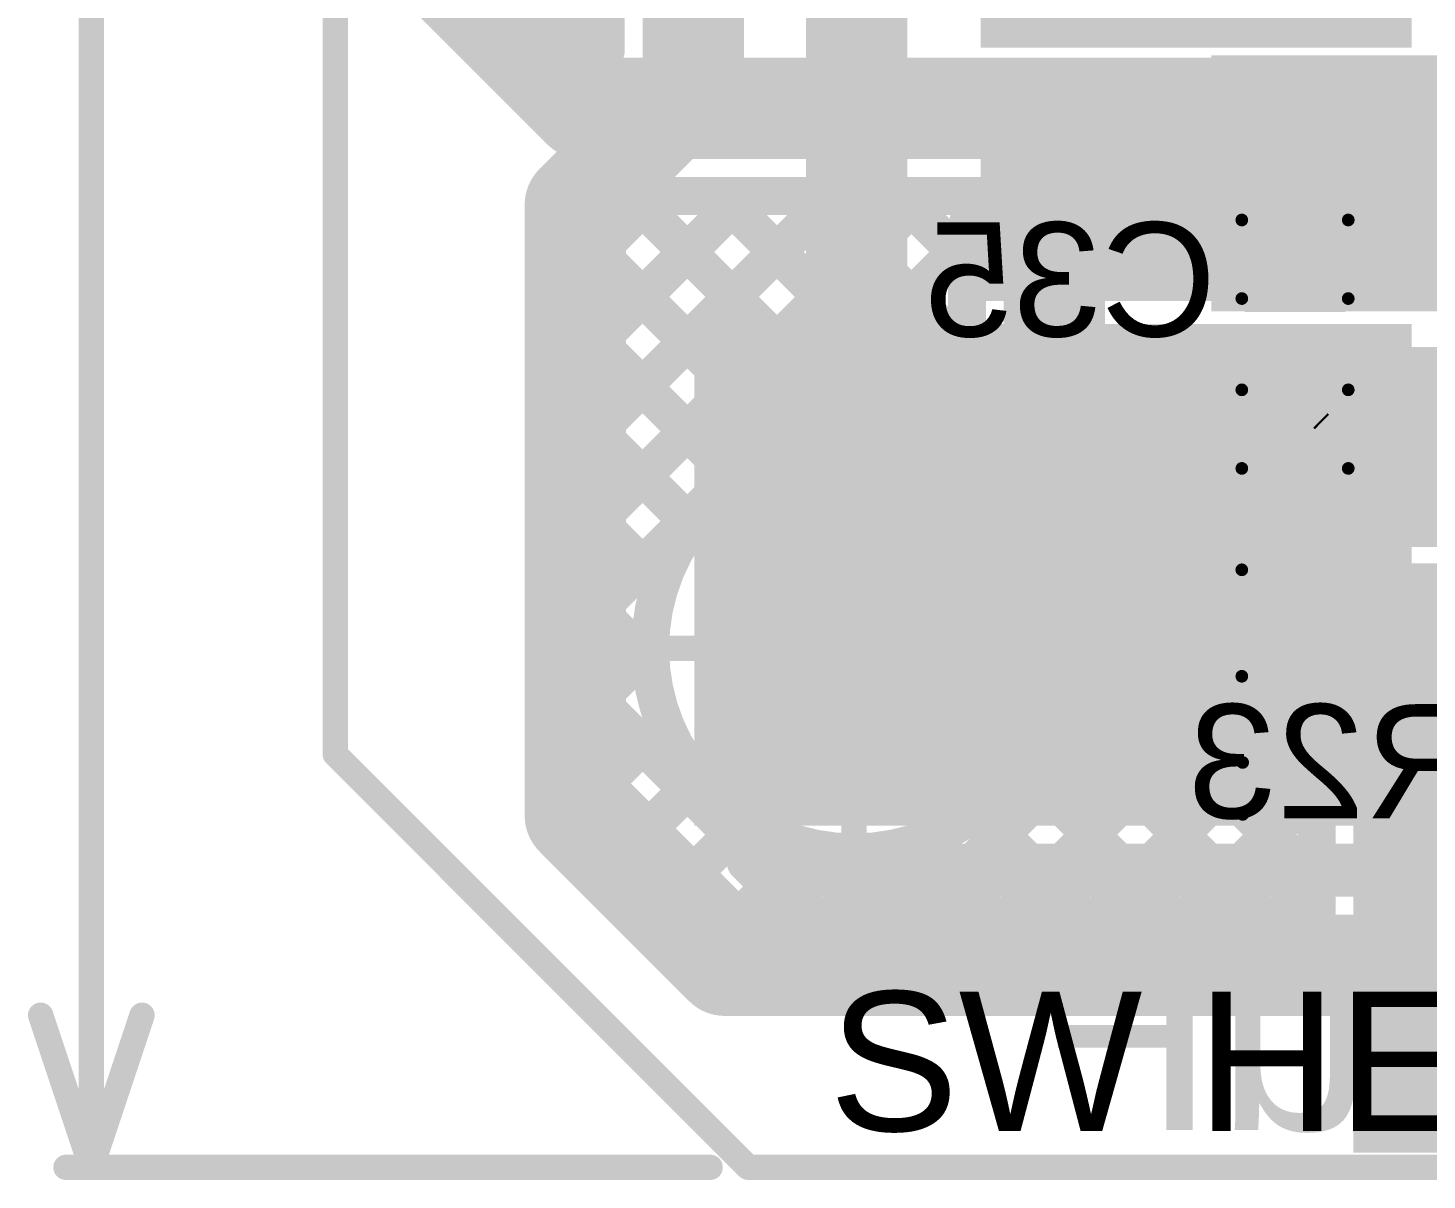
# Model space of a CAD drawing. Header units: millimetres. Extents: x -0.33 to 1.44, y -0.21 to 1.57.
# Drawn here: x -0.326 to 0.226, y -0.21 to 0.245 of the extents above; entities that cross this region are included whole.
import ezdxf

# ---------------------------------------------------------------- set-up
doc = ezdxf.new("R2010")
doc.units = ezdxf.units.MM
doc.header["$MEASUREMENT"] = 0
for name, color, linetype in [('BottomLayer', 5, 'Continuous'), ('BottomOverlay', 54, 'Continuous'), ('BottomPaste', 16, 'Continuous'), ('BottomSolder', 6, 'Continuous'), ('Mechanical1', 6, 'Continuous'), ('Mechanical2', 216, 'Continuous'), ('TopLayer', 1, 'Continuous'), ('TopOverlay', 2, 'Continuous'), ('TopPaste', 8, 'Continuous'), ('TopSolder', 216, 'Continuous'), ('ViaHoleLayer', 16, 'Continuous')]:
    doc.layers.add(name, color=color, linetype=linetype)
doc.styles.add('Arial', font='', dxfattribs={"height": 0.2})
doc.styles.get('Arial').set_extended_font_data('Arial')

# ---------------------------------------------------------------- blocks, each defined once
blk = doc.blocks.new('95278_101A26LF_1')
at = {"layer": 'TopLayer'}
for points in [[(0.37992, -0.05512), (0.42008, -0.05512), (0.42008, -0.15354), (0.37992, -0.15354)], [(0.47992, -0.05512), (0.52008, -0.05512), (0.52008, -0.15354), (0.47992, -0.15354)], [(0.57992, -0.05512), (0.62008, -0.05512), (0.62008, -0.15354), (0.57992, -0.15354)]]:
    blk.add_hatch(color=1, dxfattribs=at).paths.add_polyline_path(points)
at = {"layer": 'TopPaste'}
for points in [[(0.37992, -0.05512), (0.42008, -0.05512), (0.42008, -0.15354), (0.37992, -0.15354)], [(0.47992, -0.05512), (0.52008, -0.05512), (0.52008, -0.15354), (0.47992, -0.15354)], [(0.57992, -0.05512), (0.62008, -0.05512), (0.62008, -0.15354), (0.57992, -0.15354)]]:
    blk.add_hatch(color=8, dxfattribs=at).paths.add_polyline_path(points)
at = {"layer": 'TopSolder'}
for points in [[(0.37592, -0.05112), (0.42408, -0.05112), (0.42408, -0.15754), (0.37592, -0.15754)], [(0.47592, -0.05112), (0.52408, -0.05112), (0.52408, -0.15754), (0.47592, -0.15754)], [(0.57592, -0.05112), (0.62408, -0.05112), (0.62408, -0.15754), (0.57592, -0.15754)]]:
    blk.add_hatch(color=216, dxfattribs=at).paths.add_polyline_path(points)
at = {"layer": 'TopOverlay', "const_width": 0.005}
for points in [[(0.6455, -0.089), (0.6455, 0.092)], [(0.6455, -0.089), (0.625, -0.089)]]:
    blk.add_lwpolyline(points, dxfattribs=at)
at = {"layer": 'TopOverlay', "const_width": 0.0025}
for points in [[(0.62375, -0.089, 1), (0.62625, -0.089, 1)], [(0.64425, -0.089, 1), (0.64675, -0.089, 1)], [(0.64425, -0.089, 1), (0.64675, -0.089, 1)]]:
    blk.add_lwpolyline(points, format="xyb", close=True, dxfattribs=at)
blk = doc.blocks.new('TXB0102DCUT_B_2')
at = {"layer": 'BottomLayer'}
for points in [[(-0.07677, 0.03543), (-0.04528, 0.03543), (-0.04528, 0.02362), (-0.07677, 0.02362)], [(0.04528, 0.03543), (0.07677, 0.03543), (0.07677, 0.02362), (0.04528, 0.02362)], [(-0.07677, 0.01575), (-0.04528, 0.01575), (-0.04528, 0.00394), (-0.07677, 0.00394)], [(0.04528, 0.01575), (0.07677, 0.01575), (0.07677, 0.00394), (0.04528, 0.00394)], [(-0.07677, -0.00394), (-0.04528, -0.00394), (-0.04528, -0.01575), (-0.07677, -0.01575)], [(0.04528, -0.00394), (0.07677, -0.00394), (0.07677, -0.01575), (0.04528, -0.01575)], [(-0.07677, -0.02362), (-0.04528, -0.02362), (-0.04528, -0.03543), (-0.07677, -0.03543)], [(0.04528, -0.02362), (0.07677, -0.02362), (0.07677, -0.03543), (0.04528, -0.03543)]]:
    blk.add_hatch(color=5, dxfattribs=at).paths.add_polyline_path(points)
at = {"layer": 'BottomPaste'}
for points in [[(-0.07677, 0.03543), (-0.04528, 0.03543), (-0.04528, 0.02362), (-0.07677, 0.02362)], [(0.04528, 0.03543), (0.07677, 0.03543), (0.07677, 0.02362), (0.04528, 0.02362)], [(-0.07677, 0.01575), (-0.04528, 0.01575), (-0.04528, 0.00394), (-0.07677, 0.00394)], [(0.04528, 0.01575), (0.07677, 0.01575), (0.07677, 0.00394), (0.04528, 0.00394)], [(-0.07677, -0.00394), (-0.04528, -0.00394), (-0.04528, -0.01575), (-0.07677, -0.01575)], [(0.04528, -0.00394), (0.07677, -0.00394), (0.07677, -0.01575), (0.04528, -0.01575)], [(-0.07677, -0.02362), (-0.04528, -0.02362), (-0.04528, -0.03543), (-0.07677, -0.03543)], [(0.04528, -0.02362), (0.07677, -0.02362), (0.07677, -0.03543), (0.04528, -0.03543)]]:
    blk.add_hatch(color=16, dxfattribs=at).paths.add_polyline_path(points)
at = {"layer": 'BottomSolder'}
for points in [[(-0.08077, 0.03943), (-0.04128, 0.03943), (-0.04128, 0.01962), (-0.08077, 0.01962)], [(0.04128, 0.03943), (0.08077, 0.03943), (0.08077, 0.01962), (0.04128, 0.01962)], [(-0.08077, 0.01975), (-0.04128, 0.01975), (-0.04128, -0.00006), (-0.08077, -0.00006)], [(0.04128, 0.01975), (0.08077, 0.01975), (0.08077, -0.00006), (0.04128, -0.00006)], [(-0.08077, 0.00006), (-0.04128, 0.00006), (-0.04128, -0.01975), (-0.08077, -0.01975)], [(0.04128, 0.00006), (0.08077, 0.00006), (0.08077, -0.01975), (0.04128, -0.01975)], [(-0.08077, -0.01962), (-0.04128, -0.01962), (-0.04128, -0.03943), (-0.08077, -0.03943)], [(0.04128, -0.01962), (0.08077, -0.01962), (0.08077, -0.03943), (0.04128, -0.03943)]]:
    blk.add_hatch(color=6, dxfattribs=at).paths.add_polyline_path(points)
at = {"layer": 'BottomOverlay', "const_width": 0.005}
for points in [[(0.038, 0.041), (-0.041, 0.041)], [(0.038, -0.041), (-0.041, -0.041)]]:
    blk.add_lwpolyline(points, dxfattribs=at)
at = {"layer": 'BottomOverlay'}
for points, const_width in [([(-0.04225, 0.041, 1), (-0.03975, 0.041, 1)], 0.0025), ([(0.03675, 0.041, 1), (0.03925, 0.041, 1)], 0.0025), ([(-0.0605, -0.043, 1), (-0.0635, -0.043, 1)], 0.00787), ([(-0.04225, -0.041, 1), (-0.03975, -0.041, 1)], 0.0025), ([(0.03675, -0.041, 1), (0.03925, -0.041, 1)], 0.0025), ([(-0.06547, -0.043, 1), (-0.06153, -0.043, 1)], 0.00394), ([(-0.06247, -0.043, 1), (-0.05853, -0.043, 1)], 0.00394)]:
    blk.add_lwpolyline(points, format="xyb", close=True, dxfattribs=dict(at, const_width=const_width))
blk = doc.blocks.new('C__0603_B_15')
at = {"layer": 'BottomLayer'}
for points in [[(-0.045, -0.0175), (-0.045, 0.0175), (-0.015, 0.0175), (-0.015, -0.0175)], [(0.015, -0.0175), (0.015, 0.0175), (0.045, 0.0175), (0.045, -0.0175)]]:
    blk.add_hatch(color=5, dxfattribs=at).paths.add_polyline_path(points)
at = {"layer": 'BottomPaste'}
for points in [[(-0.045, -0.0175), (-0.045, 0.0175), (-0.015, 0.0175), (-0.015, -0.0175)], [(0.015, -0.0175), (0.015, 0.0175), (0.045, 0.0175), (0.045, -0.0175)]]:
    blk.add_hatch(color=16, dxfattribs=at).paths.add_polyline_path(points)
at = {"layer": 'BottomSolder'}
for points in [[(-0.04736, -0.01986), (-0.04736, 0.01986), (-0.01264, 0.01986), (-0.01264, -0.01986)], [(0.01264, -0.01986), (0.01264, 0.01986), (0.04736, 0.01986), (0.04736, -0.01986)]]:
    blk.add_hatch(color=6, dxfattribs=at).paths.add_polyline_path(points)
at = {"layer": 'BottomOverlay', "const_width": 0.005}
for points in [[(-0.049, 0.021), (-0.049, -0.021)], [(-0.049, 0.021), (-0.018, 0.021)], [(0.018, 0.021), (0.049, 0.021)], [(0.049, 0.021), (0.049, -0.021)], [(-0.049, -0.021), (-0.018, -0.021)], [(0.018, -0.021), (0.049, -0.021)]]:
    blk.add_lwpolyline(points, dxfattribs=at)
at = {"layer": 'BottomOverlay', "const_width": 0.0025}
for points in [[(-0.05025, 0.021, 1), (-0.04775, 0.021, 1)], [(-0.05025, 0.021, 1), (-0.04775, 0.021, 1)], [(-0.01925, 0.021, 1), (-0.01675, 0.021, 1)], [(0.01675, 0.021, 1), (0.01925, 0.021, 1)], [(0.04775, 0.021, 1), (0.05025, 0.021, 1)], [(0.04775, 0.021, 1), (0.05025, 0.021, 1)], [(-0.05025, -0.021, 1), (-0.04775, -0.021, 1)], [(-0.05025, -0.021, 1), (-0.04775, -0.021, 1)], [(-0.01925, -0.021, 1), (-0.01675, -0.021, 1)], [(0.01675, -0.021, 1), (0.01925, -0.021, 1)], [(0.04775, -0.021, 1), (0.05025, -0.021, 1)], [(0.04775, -0.021, 1), (0.05025, -0.021, 1)]]:
    blk.add_lwpolyline(points, format="xyb", close=True, dxfattribs=at)
blk = doc.blocks.new('R__0603_B_28')
at = {"layer": 'BottomLayer'}
for points in [[(-0.045, -0.0175), (-0.045, 0.0175), (-0.015, 0.0175), (-0.015, -0.0175)], [(0.015, -0.0175), (0.015, 0.0175), (0.045, 0.0175), (0.045, -0.0175)]]:
    blk.add_hatch(color=5, dxfattribs=at).paths.add_polyline_path(points)
at = {"layer": 'BottomPaste'}
for points in [[(-0.045, -0.0175), (-0.045, 0.0175), (-0.015, 0.0175), (-0.015, -0.0175)], [(0.015, -0.0175), (0.015, 0.0175), (0.045, 0.0175), (0.045, -0.0175)]]:
    blk.add_hatch(color=16, dxfattribs=at).paths.add_polyline_path(points)
at = {"layer": 'BottomSolder'}
for points in [[(-0.049, -0.0215), (-0.049, 0.0215), (-0.011, 0.0215), (-0.011, -0.0215)], [(0.011, -0.0215), (0.011, 0.0215), (0.049, 0.0215), (0.049, -0.0215)]]:
    blk.add_hatch(color=6, dxfattribs=at).paths.add_polyline_path(points)
at = {"layer": 'BottomOverlay', "const_width": 0.005}
for points in [[(0.048, 0.021), (-0.048, 0.021)], [(-0.048, 0.021), (-0.048, -0.021)], [(0.048, 0.021), (0.048, -0.021)], [(0.048, -0.021), (-0.048, -0.021)]]:
    blk.add_lwpolyline(points, dxfattribs=at)
at = {"layer": 'BottomOverlay', "const_width": 0.0025}
for points in [[(-0.04925, 0.021, 1), (-0.04675, 0.021, 1)], [(-0.04925, 0.021, 1), (-0.04675, 0.021, 1)], [(0.04675, 0.021, 1), (0.04925, 0.021, 1)], [(0.04675, 0.021, 1), (0.04925, 0.021, 1)], [(-0.04925, -0.021, 1), (-0.04675, -0.021, 1)], [(-0.04925, -0.021, 1), (-0.04675, -0.021, 1)], [(0.04675, -0.021, 1), (0.04925, -0.021, 1)], [(0.04675, -0.021, 1), (0.04925, -0.021, 1)]]:
    blk.add_lwpolyline(points, format="xyb", close=True, dxfattribs=at)

msp = doc.modelspace()

# ---------------------------------------------------------------- hatches: boundary and pattern name
at = {"layer": 'BottomLayer'}
for points in [[(0.141, 0.133), (0.421, 0.133), (0.421, 0.234), (0.141, 0.234)], [(0.059, 0.074), (0.19163, 0.074), (0.19163, 0.126), (0.059, 0.126)], [(0.197, -0.197), (0.258, -0.197), (0.258, 0.033), (0.197, 0.033)], [(0.197, -0.199), (1.075, -0.199), (1.075, -0.173), (0.197, -0.173)]]:
    msp.add_hatch(color=5, dxfattribs=at).paths.add_polyline_path(points)
h = msp.add_hatch(color=5, dxfattribs=at)
edge = h.paths.add_edge_path()
edge.add_arc((0.001, 0.21), 0.01181, 0, 360)
h = msp.add_hatch(color=5, dxfattribs=at)
edge = h.paths.add_edge_path()
edge.add_arc((0.079, 0.162), 0.01181, 0, 360)
h = msp.add_hatch(color=5, dxfattribs=at)
edge = h.paths.add_edge_path()
edge.add_arc((0, 0), 0.06299, 0, 360)
h = msp.add_hatch(color=5, dxfattribs=at)
edge = h.paths.add_edge_path()
edge.add_arc((0.212, -0.123), 0.01181, 0, 360)
at = {"layer": 'TopLayer'}
for points in [[(0.05, 0.237), (0.22, 0.237), (0.22, 0.328), (0.05, 0.328)], [(0.05, 0.137), (0.22, 0.137), (0.22, 0.228), (0.05, 0.228)], [(-0.063, -0.07), (0.22, -0.07), (0.22, 0.128), (-0.063, 0.128)]]:
    msp.add_hatch(color=1, dxfattribs=at).paths.add_polyline_path(points)
h = msp.add_hatch(color=1, dxfattribs=at)
edge = h.paths.add_edge_path()
edge.add_arc((0.001, 0.21), 0.01181, 0, 360)
h = msp.add_hatch(color=1, dxfattribs=at)
edge = h.paths.add_edge_path()
edge.add_arc((0.079, 0.162), 0.01181, 0, 360)
h = msp.add_hatch(color=1, dxfattribs=at)
edge = h.paths.add_edge_path()
edge.add_arc((0, 0), 0.06299, 0, 360)
h = msp.add_hatch(color=1, dxfattribs=at)
edge = h.paths.add_edge_path()
edge.add_arc((0.212, -0.123), 0.01181, 0, 360)
at = {"layer": 'ViaHoleLayer'}
h = msp.add_hatch(color=16, dxfattribs=at)
edge = h.paths.add_edge_path()
edge.add_arc((0.001, 0.21), 0.00591, 0, 360)
h = msp.add_hatch(color=16, dxfattribs=at)
edge = h.paths.add_edge_path()
edge.add_arc((0.079, 0.162), 0.00591, 0, 360)
h = msp.add_hatch(color=16, dxfattribs=at)
edge = h.paths.add_edge_path()
edge.add_arc((0, 0), 0.06299, 0, 360)
h = msp.add_hatch(color=16, dxfattribs=at)
edge = h.paths.add_edge_path()
edge.add_arc((0.212, -0.123), 0.00591, 0, 360)

# ---------------------------------------------------------------- linework, layer by layer
at = {"layer": 'BottomLayer'}
for points, const_width in [([(-0.171, 0.277), (-0.153, 0.259)], 0.04), ([(-0.153, 0.259), (-0.107, 0.213)], 0.04), ([(-0.107, 0.213), (0.3, 0.213)], 0.04), ([(0.001, 0.18819), (0.001, 0.21)], 0.01), ([(-0.1105, -0.0415), (-0.1105, 0.17868)], 0.015), ([(-0.1105, 0.14702), (-0.07902, 0.1785)], 0.015), ([(-0.1105, 0.11166), (-0.04366, 0.1785)], 0.015), ([(-0.1105, 0.07631), (-0.00831, 0.1785)], 0.015), ([(-0.1105, 0.04095), (0.02705, 0.1785)], 0.015), ([(-0.107, 0.1785), (0.0487, 0.1785)], 0.015), ([(-0.08795, 0.1785), (0.01078, 0.07977)], 0.015), ([(-0.0526, 0.1785), (0.0445, 0.0814)], 0.015), ([(-0.01724, 0.1785), (0.0445, 0.11676)], 0.015), ([(0.01811, 0.1785), (0.0445, 0.15211)], 0.015), ([(0.079, 0.1), (0.079, 0.162)], 0.04), ([(-0.1105, 0.16569), (-0.02218, 0.07737)], 0.015), ([(-0.1105, 0.0056), (0.0445, 0.1606)], 0.015), ([(0.0445, 0.1405), (0.0445, 0.162)], 0.015), ([(0.0445, 0.1), (0.0445, 0.1405)], 0.015), ([(0.0445, 0.1), (0.0445, 0.1405)], 0.015), ([(-0.1105, 0.13033), (-0.04613, 0.06596)], 0.015), ([(-0.00025, 0.08049), (0.0445, 0.12524)], 0.015), ([(0.0445, 0.06707), (0.0445, 0.1)], 0.015), ([(-0.1105, 0.09498), (-0.06415, 0.04862)], 0.015), ([(0.0295, 0.07489), (0.0445, 0.08988)], 0.015), ([(0.184, 0.08994), (0.18463, 0.08932)], 0.008), ([(0.18463, 0.08932), (0.232, 0.08932)], 0.008), ([(0, 0), (0, 0.07299)], 0.01), ([(0.171, 0.03455), (0.20608, 0.06963)], 0.008), ([(0.20608, 0.06963), (0.232, 0.06963)], 0.008), ([(-0.1105, 0.05962), (-0.07635, 0.02548)], 0.015), ([(0.05421, 0.0595), (0.16979, 0.0595)], 0.015), ([(0.0664, 0.0595), (0.1415, -0.0156)], 0.015), ([(0.06815, 0.04283), (0.08483, 0.0595)], 0.015), ([(0.06815, 0.04283), (0.08483, 0.0595)], 0.015), ([(0.0785, 0.01781), (0.12018, 0.0595)], 0.015), ([(0.07858, -0.01746), (0.15554, 0.0595)], 0.015), ([(0.10176, 0.0595), (0.1415, 0.01976)], 0.015), ([(0.13711, 0.0595), (0.15424, 0.04237)], 0.015), ([(0.15792, 0.04763), (0.16979, 0.0595)], 0.015), ([(0.1415, 0.042), (0.15407, 0.042)], 0.015), ([(0.1415, -0.022), (0.1415, 0.042)], 0.015), ([(0.171, 0.01), (0.171, 0.03455)], 0.008), ([(-0.1105, 0.02427), (-0.08027, -0.00596)], 0.015), ([(0.02239, -0.109), (0.1415, 0.01011)], 0.015), ([(0.07977, 0.01078), (0.1825, -0.09195)], 0.015), ([(0.171, 0.001), (0.171, 0.01)], 0.008), ([(-0.1105, -0.02976), (-0.08049, 0.00025)], 0.015), ([(-0.07299, 0), (0, 0)], 0.01), ([(0, -0.07299), (0, 0)], 0.01), ([(0, 0), (0.07299, 0)], 0.01), ([(-0.1105, -0.01109), (-0.01259, -0.109)], 0.015), ([(0.1415, -0.0156), (0.1479, -0.022)], 0.015), ([(0.05775, -0.109), (0.14475, -0.022)], 0.015), ([(0.07737, -0.02218), (0.16419, -0.109)], 0.015), ([(0.0931, -0.109), (0.1801, -0.022)], 0.015), ([(0.1415, -0.022), (0.1825, -0.022)], 0.015), ([(0.1479, -0.022), (0.1825, -0.0566)], 0.015), ([(0.1825, -0.109), (0.1825, -0.022)], 0.015), ([(-0.09869, -0.05331), (-0.07489, -0.0295)], 0.015), ([(-0.1105, -0.0415), (-0.043, -0.109)], 0.015), ([(0.06596, -0.04613), (0.12883, -0.109)], 0.015), ([(-0.08101, -0.07099), (-0.06171, -0.05168)], 0.015), ([(0.12846, -0.109), (0.1825, -0.05496)], 0.015), ([(-0.06334, -0.08866), (-0.04283, -0.06815)], 0.015), ([(-0.06334, -0.08866), (-0.04283, -0.06815)], 0.015), ([(0.04862, -0.06415), (0.09348, -0.109)], 0.015), ([(-0.04566, -0.10634), (-0.01781, -0.0785)], 0.015), ([(-0.01296, -0.109), (0.01746, -0.07858)], 0.015), ([(0.02548, -0.07635), (0.05812, -0.109)], 0.015), ([(-0.00596, -0.08027), (0.02277, -0.109)], 0.015), ([(0.16381, -0.109), (0.1825, -0.09031)], 0.015), ([(-0.043, -0.109), (0.1825, -0.109)], 0.015)]:
    msp.add_lwpolyline(points, dxfattribs=dict(at, const_width=const_width))
for points, const_width in [([(-0.163, 0.259, 1), (-0.143, 0.259, 1)], 0.02), ([(-0.163, 0.259, 1), (-0.143, 0.259, 1)], 0.02), ([(-0.117, 0.213, 1), (-0.097, 0.213, 1)], 0.02), ([(-0.117, 0.213, 1), (-0.097, 0.213, 1)], 0.02), ([(-0.0015, 0.21, 1), (0.0035, 0.21, 1)], 0.005), ([(-0.0015, 0.18819, 1), (0.0035, 0.18819, 1)], 0.005), ([(-0.11425, 0.17868, 1), (-0.10675, 0.17868, 1)], 0.0075), ([(-0.11425, 0.17868, 1), (-0.10675, 0.17868, 1)], 0.0075), ([(-0.11425, 0.17868, 1), (-0.10675, 0.17868, 1)], 0.0075), ([(-0.11075, 0.1785, 1), (-0.10325, 0.1785, 1)], 0.0075), ([(-0.11075, 0.1785, 1), (-0.10325, 0.1785, 1)], 0.0075), ([(-0.11075, 0.1785, 1), (-0.10325, 0.1785, 1)], 0.0075), ([(-0.0917, 0.1785, 1), (-0.0842, 0.1785, 1)], 0.0075), ([(-0.08277, 0.1785, 1), (-0.07527, 0.1785, 1)], 0.0075), ([(-0.05635, 0.1785, 1), (-0.04885, 0.1785, 1)], 0.0075), ([(-0.04741, 0.1785, 1), (-0.03991, 0.1785, 1)], 0.0075), ([(-0.02099, 0.1785, 1), (-0.01349, 0.1785, 1)], 0.0075), ([(-0.01206, 0.1785, 1), (-0.00456, 0.1785, 1)], 0.0075), ([(0.01436, 0.1785, 1), (0.02186, 0.1785, 1)], 0.0075), ([(0.0233, 0.1785, 1), (0.0308, 0.1785, 1)], 0.0075), ([(0.04495, 0.1785, 1), (0.05245, 0.1785, 1)], 0.0075), ([(0.04495, 0.1785, 1), (0.05245, 0.1785, 1)], 0.0075), ([(0.069, 0.162, 1), (0.089, 0.162, 1)], 0.02), ([(-0.11425, 0.16569, 1), (-0.10675, 0.16569, 1)], 0.0075), ([(0.04075, 0.162, 1), (0.04825, 0.162, 1)], 0.0075), ([(0.04075, 0.162, 1), (0.04825, 0.162, 1)], 0.0075), ([(0.04075, 0.1606, 1), (0.04825, 0.1606, 1)], 0.0075), ([(0.04075, 0.15211, 1), (0.04825, 0.15211, 1)], 0.0075), ([(-0.11425, 0.14702, 1), (-0.10675, 0.14702, 1)], 0.0075), ([(0.04075, 0.1405, 1), (0.04825, 0.1405, 1)], 0.0075), ([(0.04075, 0.1405, 1), (0.04825, 0.1405, 1)], 0.0075), ([(0.04075, 0.1405, 1), (0.04825, 0.1405, 1)], 0.0075), ([(-0.11425, 0.13033, 1), (-0.10675, 0.13033, 1)], 0.0075), ([(0.04075, 0.12524, 1), (0.04825, 0.12524, 1)], 0.0075), ([(0.04075, 0.11676, 1), (0.04825, 0.11676, 1)], 0.0075), ([(-0.11425, 0.11166, 1), (-0.10675, 0.11166, 1)], 0.0075), ([(0.069, 0.1, 1), (0.089, 0.1, 1)], 0.02), ([(0.04075, 0.1, 1), (0.04825, 0.1, 1)], 0.0075), ([(0.04075, 0.1, 1), (0.04825, 0.1, 1)], 0.0075), ([(0.04075, 0.1, 1), (0.04825, 0.1, 1)], 0.0075), ([(-0.11425, 0.09498, 1), (-0.10675, 0.09498, 1)], 0.0075), ([(0.04075, 0.08988, 1), (0.04825, 0.08988, 1)], 0.0075), ([(0.182, 0.08994, 1), (0.186, 0.08994, 1)], 0.004), ([(0.04075, 0.0814, 1), (0.04825, 0.0814, 1)], 0.0075), ([(0.18263, 0.08932, 1), (0.18663, 0.08932, 1)], 0.004), ([(0.18263, 0.08932, 1), (0.18663, 0.08932, 1)], 0.004), ([(-0.11425, 0.07631, 1), (-0.10675, 0.07631, 1)], 0.0075), ([(-0.02593, 0.07737, 1), (-0.01843, 0.07737, 1)], 0.0075), ([(-0.004, 0.08049, 1), (0.0035, 0.08049, 1)], 0.0075), ([(0.00703, 0.07977, 1), (0.01453, 0.07977, 1)], 0.0075), ([(-0.0025, 0.07299, 1), (0.0025, 0.07299, 1)], 0.005), ([(0.02576, 0.07489, 1), (0.03325, 0.07489, 1)], 0.0075), ([(-0.04988, 0.06596, 1), (-0.04238, 0.06596, 1)], 0.0075), ([(0.04075, 0.06707, 1), (0.04825, 0.06707, 1)], 0.0075), ([(0.04075, 0.06707, 1), (0.04825, 0.06707, 1)], 0.0075), ([(0.04075, 0.06707, 1), (0.04825, 0.06707, 1)], 0.0075), ([(0.20408, 0.06963, 1), (0.20808, 0.06963, 1)], 0.004), ([(0.20408, 0.06963, 1), (0.20808, 0.06963, 1)], 0.004), ([(-0.11425, 0.05962, 1), (-0.10675, 0.05962, 1)], 0.0075), ([(0.05046, 0.0595, 1), (0.05796, 0.0595, 1)], 0.0075), ([(0.05046, 0.0595, 1), (0.05796, 0.0595, 1)], 0.0075), ([(0.05046, 0.0595, 1), (0.05796, 0.0595, 1)], 0.0075), ([(0.06265, 0.0595, 1), (0.07015, 0.0595, 1)], 0.0075), ([(0.08108, 0.0595, 1), (0.08858, 0.0595, 1)], 0.0075), ([(0.08108, 0.0595, 1), (0.08858, 0.0595, 1)], 0.0075), ([(0.09801, 0.0595, 1), (0.10551, 0.0595, 1)], 0.0075), ([(0.11643, 0.0595, 1), (0.12393, 0.0595, 1)], 0.0075), ([(0.13336, 0.0595, 1), (0.14086, 0.0595, 1)], 0.0075), ([(0.15179, 0.0595, 1), (0.15929, 0.0595, 1)], 0.0075), ([(0.16604, 0.0595, 1), (0.17354, 0.0595, 1)], 0.0075), ([(0.16604, 0.0595, 1), (0.17354, 0.0595, 1)], 0.0075), ([(-0.0679, 0.04862, 1), (-0.0604, 0.04862, 1)], 0.0075), ([(0.0644, 0.04283, 1), (0.0719, 0.04283, 1)], 0.0075), ([(0.0644, 0.04283, 1), (0.0719, 0.04283, 1)], 0.0075), ([(0.15049, 0.04237, 1), (0.15799, 0.04237, 1)], 0.0075), ([(0.15417, 0.04763, 1), (0.16167, 0.04763, 1)], 0.0075), ([(0.15417, 0.04763, 1), (0.16167, 0.04763, 1)], 0.0075), ([(0.15417, 0.04763, 1), (0.16167, 0.04763, 1)], 0.0075), ([(-0.11425, 0.04095, 1), (-0.10675, 0.04095, 1)], 0.0075), ([(0.13775, 0.042, 1), (0.14525, 0.042, 1)], 0.0075), ([(0.13775, 0.042, 1), (0.14525, 0.042, 1)], 0.0075), ([(0.15032, 0.042, 1), (0.15782, 0.042, 1)], 0.0075), ([(0.15032, 0.042, 1), (0.15782, 0.042, 1)], 0.0075), ([(0.15032, 0.042, 1), (0.15782, 0.042, 1)], 0.0075), ([(0.169, 0.03455, 1), (0.173, 0.03455, 1)], 0.004), ([(0.169, 0.03455, 1), (0.173, 0.03455, 1)], 0.004), ([(-0.11425, 0.02427, 1), (-0.10675, 0.02427, 1)], 0.0075), ([(-0.0801, 0.02548, 1), (-0.0726, 0.02548, 1)], 0.0075), ([(0.07475, 0.01781, 1), (0.08225, 0.01781, 1)], 0.0075), ([(0.13775, 0.01976, 1), (0.14525, 0.01976, 1)], 0.0075), ([(0.07602, 0.01078, 1), (0.08352, 0.01078, 1)], 0.0075), ([(0.13775, 0.01011, 1), (0.14525, 0.01011, 1)], 0.0075), ([(-0.11425, 0.0056, 1), (-0.10675, 0.0056, 1)], 0.0075), ([(0.169, 0.01, 1), (0.173, 0.01, 1)], 0.004), ([(0.169, 0.01, 1), (0.173, 0.01, 1)], 0.004), ([(-0.08424, 0.00025, 1), (-0.07674, 0.00025, 1)], 0.0075), ([(0.07674, 0, 1), (0.08424, 0, 1)], 0.0075), ([(0.07674, 0, 1), (0.08424, 0, 1)], 0.0075), ([(0.07674, 0, 1), (0.08424, 0, 1)], 0.0075), ([(0.07674, 0, 1), (0.08424, 0, 1)], 0.0075), ([(-0.08402, -0.00596, 1), (-0.07652, -0.00596, 1)], 0.0075), ([(-0.07549, 0, 1), (-0.07049, 0, 1)], 0.005), ([(-0.0025, 0, 1), (0.0025, 0, 1)], 0.005), ([(-0.0025, 0, 1), (0.0025, 0, 1)], 0.005), ([(-0.0025, 0, 1), (0.0025, 0, 1)], 0.005), ([(-0.0025, 0, 1), (0.0025, 0, 1)], 0.005), ([(0.07049, 0, 1), (0.07549, 0, 1)], 0.005), ([(0.169, 0.001, 1), (0.173, 0.001, 1)], 0.004), ([(-0.11425, -0.01109, 1), (-0.10675, -0.01109, 1)], 0.0075), ([(0.07483, -0.01746, 1), (0.08233, -0.01746, 1)], 0.0075), ([(0.13775, -0.0156, 1), (0.14525, -0.0156, 1)], 0.0075), ([(0.13775, -0.0156, 1), (0.14525, -0.0156, 1)], 0.0075), ([(0.07362, -0.02218, 1), (0.08112, -0.02218, 1)], 0.0075), ([(0.13775, -0.022, 1), (0.14525, -0.022, 1)], 0.0075), ([(0.13775, -0.022, 1), (0.14525, -0.022, 1)], 0.0075), ([(0.141, -0.022, 1), (0.1485, -0.022, 1)], 0.0075), ([(0.14415, -0.022, 1), (0.15165, -0.022, 1)], 0.0075), ([(0.14415, -0.022, 1), (0.15165, -0.022, 1)], 0.0075), ([(0.17635, -0.022, 1), (0.18385, -0.022, 1)], 0.0075), ([(0.17875, -0.022, 1), (0.18625, -0.022, 1)], 0.0075), ([(0.17875, -0.022, 1), (0.18625, -0.022, 1)], 0.0075), ([(-0.07864, -0.0295, 1), (-0.07114, -0.0295, 1)], 0.0075), ([(-0.11425, -0.02976, 1), (-0.10675, -0.02976, 1)], 0.0075), ([(-0.11425, -0.0415, 1), (-0.10675, -0.0415, 1)], 0.0075), ([(-0.11425, -0.0415, 1), (-0.10675, -0.0415, 1)], 0.0075), ([(0.06221, -0.04613, 1), (0.06971, -0.04613, 1)], 0.0075), ([(-0.10244, -0.05331, 1), (-0.09494, -0.05331, 1)], 0.0075), ([(-0.06546, -0.05168, 1), (-0.05796, -0.05168, 1)], 0.0075), ([(0.17875, -0.05496, 1), (0.18625, -0.05496, 1)], 0.0075), ([(0.17875, -0.0566, 1), (0.18625, -0.0566, 1)], 0.0075), ([(-0.04658, -0.06815, 1), (-0.03908, -0.06815, 1)], 0.0075), ([(-0.04658, -0.06815, 1), (-0.03908, -0.06815, 1)], 0.0075), ([(0.04487, -0.06415, 1), (0.05237, -0.06415, 1)], 0.0075), ([(-0.08476, -0.07099, 1), (-0.07726, -0.07099, 1)], 0.0075), ([(-0.02156, -0.0785, 1), (-0.01406, -0.0785, 1)], 0.0075), ([(-0.0025, -0.07299, 1), (0.0025, -0.07299, 1)], 0.005), ([(0.01371, -0.07858, 1), (0.02121, -0.07858, 1)], 0.0075), ([(0.02173, -0.07635, 1), (0.02923, -0.07635, 1)], 0.0075), ([(-0.00971, -0.08027, 1), (-0.00221, -0.08027, 1)], 0.0075), ([(-0.06709, -0.08866, 1), (-0.05959, -0.08866, 1)], 0.0075), ([(-0.06709, -0.08866, 1), (-0.05959, -0.08866, 1)], 0.0075), ([(0.17875, -0.09031, 1), (0.18625, -0.09031, 1)], 0.0075), ([(0.17875, -0.09195, 1), (0.18625, -0.09195, 1)], 0.0075), ([(-0.04941, -0.10634, 1), (-0.04191, -0.10634, 1)], 0.0075), ([(-0.04675, -0.109, 1), (-0.03925, -0.109, 1)], 0.0075), ([(-0.04675, -0.109, 1), (-0.03925, -0.109, 1)], 0.0075), ([(-0.01671, -0.109, 1), (-0.00921, -0.109, 1)], 0.0075), ([(-0.01634, -0.109, 1), (-0.00884, -0.109, 1)], 0.0075), ([(0.01864, -0.109, 1), (0.02614, -0.109, 1)], 0.0075), ([(0.01902, -0.109, 1), (0.02652, -0.109, 1)], 0.0075), ([(0.054, -0.109, 1), (0.0615, -0.109, 1)], 0.0075), ([(0.05437, -0.109, 1), (0.06187, -0.109, 1)], 0.0075), ([(0.08935, -0.109, 1), (0.09685, -0.109, 1)], 0.0075), ([(0.08973, -0.109, 1), (0.09723, -0.109, 1)], 0.0075), ([(0.12471, -0.109, 1), (0.13221, -0.109, 1)], 0.0075), ([(0.12508, -0.109, 1), (0.13258, -0.109, 1)], 0.0075), ([(0.16006, -0.109, 1), (0.16756, -0.109, 1)], 0.0075), ([(0.16044, -0.109, 1), (0.16794, -0.109, 1)], 0.0075), ([(0.17875, -0.109, 1), (0.18625, -0.109, 1)], 0.0075), ([(0.17875, -0.109, 1), (0.18625, -0.109, 1)], 0.0075)]:
    msp.add_lwpolyline(points, format="xyb", close=True, dxfattribs=dict(at, const_width=const_width))
at = {"layer": 'BottomLayer', "const_width": 0.015}
for points in [[(-0.107, 0.1785, -0.025412), (-0.1105, 0.17868)], [(-0.107, 0.1785, -0.025412), (-0.1105, 0.17868)], [(0.0445, 0.162, -0.125318), (0.0487, 0.1785)], [(0.08049, 0, -3.978423), (0.0445, 0.06707)], [(0.08049, 0, -3.978423), (0.0445, 0.06707)], [(0.05421, 0.0595, -0.211022), (0.08049, 0)], [(0.05421, 0.0595, -0.211022), (0.08049, 0)], [(0.15407, 0.042, -0.092932), (0.15792, 0.04763)], [(0.15407, 0.042, -0.092932), (0.15792, 0.04763)]]:
    msp.add_lwpolyline(points, format="xyb", dxfattribs=at)
at = {"layer": 'Mechanical1', "const_width": 0.01}
for points in [[(-0.301, -0.20472), (-0.301, 0.32013)], [(-0.321, -0.14472), (-0.301, -0.20472)], [(-0.301, -0.20472), (-0.281, -0.14472)], [(-0.311, -0.20472), (-0.0568, -0.20472)]]:
    msp.add_lwpolyline(points, dxfattribs=at)
at = {"layer": 'Mechanical1', "const_width": 0.005}
for points in [[(-0.3235, -0.14472, 1), (-0.3185, -0.14472, 1)], [(-0.2835, -0.14472, 1), (-0.2785, -0.14472, 1)], [(-0.3135, -0.20472, 1), (-0.3085, -0.20472, 1)], [(-0.3035, -0.20472, 1), (-0.2985, -0.20472, 1)], [(-0.3035, -0.20472, 1), (-0.2985, -0.20472, 1)], [(-0.3035, -0.20472, 1), (-0.2985, -0.20472, 1)], [(-0.0593, -0.20472, 1), (-0.0543, -0.20472, 1)]]:
    msp.add_lwpolyline(points, format="xyb", close=True, dxfattribs=at)
at = {"layer": 'Mechanical2', "const_width": 0.01}
for points in [[(-0.20472, -0.0418), (-0.20472, 1.28028)], [(-0.20472, -0.0418), (-0.20472, 1.28028)], [(-0.20472, -0.0418), (-0.20318, -0.04335)], [(-0.20318, -0.04335), (-0.0418, -0.20472)], [(-0.0418, -0.20472), (1.26528, -0.20472)], [(-0.0418, -0.20472), (1.26528, -0.20472)]]:
    msp.add_lwpolyline(points, dxfattribs=at)
at = {"layer": 'Mechanical2', "const_width": 0.005}
for points in [[(-0.20722, -0.0418, 1), (-0.20222, -0.0418, 1)], [(-0.20722, -0.0418, 1), (-0.20222, -0.0418, 1)], [(-0.20722, -0.0418, 1), (-0.20222, -0.0418, 1)], [(-0.20568, -0.04335, 1), (-0.20068, -0.04335, 1)], [(-0.20568, -0.04335, 1), (-0.20068, -0.04335, 1)], [(-0.0443, -0.20472, 1), (-0.0393, -0.20472, 1)], [(-0.0443, -0.20472, 1), (-0.0393, -0.20472, 1)], [(-0.0443, -0.20472, 1), (-0.0393, -0.20472, 1)]]:
    msp.add_lwpolyline(points, format="xyb", close=True, dxfattribs=at)
at = {"layer": 'TopLayer'}
for points, const_width in [([(0.001, 0.21), (0.001, 0.86)], 0.04), ([(-0.0635, 0.2215), (-0.0635, 0.5375)], 0.04), ([(-0.098, 0.23579), (-0.098, 0.3895)], 0.015), ([(-0.153, 0.259), (-0.153, 0.351)], 0.04), ([(-0.1105, 0.22329), (-0.1105, 0.32225)], 0.015), ([(-0.1105, 0.2364), (-0.10394, 0.22985)], 0.015), ([(-0.1105, 0.22329), (-0.098, 0.23579)], 0.015), ([(-0.11, 0.175), (-0.0635, 0.2215)], 0.04), ([(0.001, 0.087), (0.001, 0.21)], 0.04), ([(-0.11, -0.066), (-0.11, 0.175)], 0.04), ([(0.001, 0.087), (0.003, 0.085)], 0.04), ([(0, -0.07299), (0, 0)], 0.01), ([(-0.11, -0.066), (-0.051, -0.125)], 0.04), ([(-0.04271, -0.0845), (0.2345, -0.0845)], 0.015), ([(-0.04271, -0.0845), (-0.03671, -0.0905)], 0.015), ([(-0.03709, -0.0845), (-0.03109, -0.0905)], 0.015), ([(-0.02982, -0.0905), (-0.02382, -0.0845)], 0.015), ([(-0.00173, -0.0845), (0.00427, -0.0905)], 0.015), ([(0.00554, -0.0905), (0.01154, -0.0845)], 0.015), ([(0.03362, -0.0845), (0.03962, -0.0905)], 0.015), ([(0.04089, -0.0905), (0.04689, -0.0845)], 0.015), ([(0.06898, -0.0845), (0.07498, -0.0905)], 0.015), ([(0.07625, -0.0905), (0.08225, -0.0845)], 0.015), ([(0.10433, -0.0845), (0.11033, -0.0905)], 0.015), ([(0.1116, -0.0905), (0.1176, -0.0845)], 0.015), ([(0.13969, -0.0845), (0.14569, -0.0905)], 0.015), ([(0.14696, -0.0905), (0.15296, -0.0845)], 0.015), ([(0.17505, -0.0845), (0.18105, -0.0905)], 0.015), ([(0.18231, -0.0905), (0.18831, -0.0845)], 0.015), ([(0.2104, -0.0845), (0.2164, -0.0905)], 0.015), ([(0.21767, -0.0905), (0.22367, -0.0845)], 0.015), ([(-0.03671, -0.0905), (0.243, -0.0905)], 0.015), ([(-0.051, -0.125), (0.243, -0.125)], 0.04), ([(0.243, -0.125), (0.494, -0.125)], 0.04)]:
    msp.add_lwpolyline(points, dxfattribs=dict(at, const_width=const_width))
for points, const_width in [([(-0.163, 0.259, 1), (-0.143, 0.259, 1)], 0.02), ([(-0.11425, 0.2364, 1), (-0.10675, 0.2364, 1)], 0.0075), ([(-0.10175, 0.23579, 1), (-0.09425, 0.23579, 1)], 0.0075), ([(-0.10175, 0.23579, 1), (-0.09425, 0.23579, 1)], 0.0075), ([(-0.0735, 0.2215, 1), (-0.0535, 0.2215, 1)], 0.02), ([(-0.0735, 0.2215, 1), (-0.0535, 0.2215, 1)], 0.02), ([(-0.10769, 0.22985, 1), (-0.10019, 0.22985, 1)], 0.0075), ([(-0.11425, 0.22329, 1), (-0.10675, 0.22329, 1)], 0.0075), ([(-0.11425, 0.22329, 1), (-0.10675, 0.22329, 1)], 0.0075), ([(-0.009, 0.21, 1), (0.011, 0.21, 1)], 0.02), ([(-0.009, 0.21, 1), (0.011, 0.21, 1)], 0.02), ([(-0.12, 0.175, 1), (-0.1, 0.175, 1)], 0.02), ([(-0.12, 0.175, 1), (-0.1, 0.175, 1)], 0.02), ([(-0.009, 0.087, 1), (0.011, 0.087, 1)], 0.02), ([(-0.009, 0.087, 1), (0.011, 0.087, 1)], 0.02), ([(-0.007, 0.085, 1), (0.013, 0.085, 1)], 0.02), ([(-0.0025, 0, 1), (0.0025, 0, 1)], 0.005), ([(-0.12, -0.066, 1), (-0.1, -0.066, 1)], 0.02), ([(-0.12, -0.066, 1), (-0.1, -0.066, 1)], 0.02), ([(-0.0025, -0.07299, 1), (0.0025, -0.07299, 1)], 0.005), ([(-0.04646, -0.0845, 1), (-0.03896, -0.0845, 1)], 0.0075), ([(-0.04646, -0.0845, 1), (-0.03896, -0.0845, 1)], 0.0075), ([(-0.04084, -0.0845, 1), (-0.03334, -0.0845, 1)], 0.0075), ([(-0.02757, -0.0845, 1), (-0.02007, -0.0845, 1)], 0.0075), ([(-0.00548, -0.0845, 1), (0.00202, -0.0845, 1)], 0.0075), ([(0.00779, -0.0845, 1), (0.01529, -0.0845, 1)], 0.0075), ([(0.02987, -0.0845, 1), (0.03737, -0.0845, 1)], 0.0075), ([(0.04314, -0.0845, 1), (0.05064, -0.0845, 1)], 0.0075), ([(0.06523, -0.0845, 1), (0.07273, -0.0845, 1)], 0.0075), ([(0.0785, -0.0845, 1), (0.086, -0.0845, 1)], 0.0075), ([(0.10058, -0.0845, 1), (0.10808, -0.0845, 1)], 0.0075), ([(0.11385, -0.0845, 1), (0.12135, -0.0845, 1)], 0.0075), ([(0.13594, -0.0845, 1), (0.14344, -0.0845, 1)], 0.0075), ([(0.14921, -0.0845, 1), (0.15671, -0.0845, 1)], 0.0075), ([(0.1713, -0.0845, 1), (0.1788, -0.0845, 1)], 0.0075), ([(0.18456, -0.0845, 1), (0.19206, -0.0845, 1)], 0.0075), ([(0.20665, -0.0845, 1), (0.21415, -0.0845, 1)], 0.0075), ([(0.21992, -0.0845, 1), (0.22742, -0.0845, 1)], 0.0075), ([(-0.04046, -0.0905, 1), (-0.03296, -0.0905, 1)], 0.0075), ([(-0.04046, -0.0905, 1), (-0.03296, -0.0905, 1)], 0.0075), ([(-0.03484, -0.0905, 1), (-0.02734, -0.0905, 1)], 0.0075), ([(-0.03357, -0.0905, 1), (-0.02607, -0.0905, 1)], 0.0075), ([(0.00052, -0.0905, 1), (0.00802, -0.0905, 1)], 0.0075), ([(0.00179, -0.0905, 1), (0.00929, -0.0905, 1)], 0.0075), ([(0.03587, -0.0905, 1), (0.04337, -0.0905, 1)], 0.0075), ([(0.03714, -0.0905, 1), (0.04464, -0.0905, 1)], 0.0075), ([(0.07123, -0.0905, 1), (0.07873, -0.0905, 1)], 0.0075), ([(0.0725, -0.0905, 1), (0.08, -0.0905, 1)], 0.0075), ([(0.10658, -0.0905, 1), (0.11408, -0.0905, 1)], 0.0075), ([(0.10785, -0.0905, 1), (0.11535, -0.0905, 1)], 0.0075), ([(0.14194, -0.0905, 1), (0.14944, -0.0905, 1)], 0.0075), ([(0.14321, -0.0905, 1), (0.15071, -0.0905, 1)], 0.0075), ([(0.1773, -0.0905, 1), (0.1848, -0.0905, 1)], 0.0075), ([(0.17856, -0.0905, 1), (0.18606, -0.0905, 1)], 0.0075), ([(0.21265, -0.0905, 1), (0.22015, -0.0905, 1)], 0.0075), ([(0.21392, -0.0905, 1), (0.22142, -0.0905, 1)], 0.0075), ([(-0.061, -0.125, 1), (-0.041, -0.125, 1)], 0.02), ([(-0.061, -0.125, 1), (-0.041, -0.125, 1)], 0.02), ([(0.233, -0.125, 1), (0.253, -0.125, 1)], 0.02), ([(0.233, -0.125, 1), (0.253, -0.125, 1)], 0.02)]:
    msp.add_lwpolyline(points, format="xyb", close=True, dxfattribs=dict(at, const_width=const_width))

# ---------------------------------------------------------------- block references
for name, p, rotation in [('95278_101A26LF_1', (0.24233, 0.58), 270), ('C__0603_B_15', (0.174, 0.12), 90), ('TXB0102DCUT_B_2', (0.29302, 0.07947), 180), ('R__0603_B_28', (0.201, 0.01), 180)]:
    msp.add_blockref(name, p, dxfattribs=dict(rotation=rotation))

# ---------------------------------------------------------------- texts
at = {"layer": 'BottomOverlay', "style": 'Arial', "text_generation_flag": 2}
for s, p in [('C35', (0.143, 0.12306)), ('R23', (0.247, -0.067))]:
    msp.add_text(s, height=0.045, dxfattribs=at).set_placement(p)
msp.add_text('# >> 0.1uF', height=0.08, rotation=360, dxfattribs=at).set_placement((0.615, -0.19))
at = {"layer": 'TopOverlay', "style": 'Arial'}
msp.add_text('SW HEADER', height=0.055, rotation=360, dxfattribs=at).set_placement((-0.01, -0.19036))

doc.saveas('drawing.dxf')
